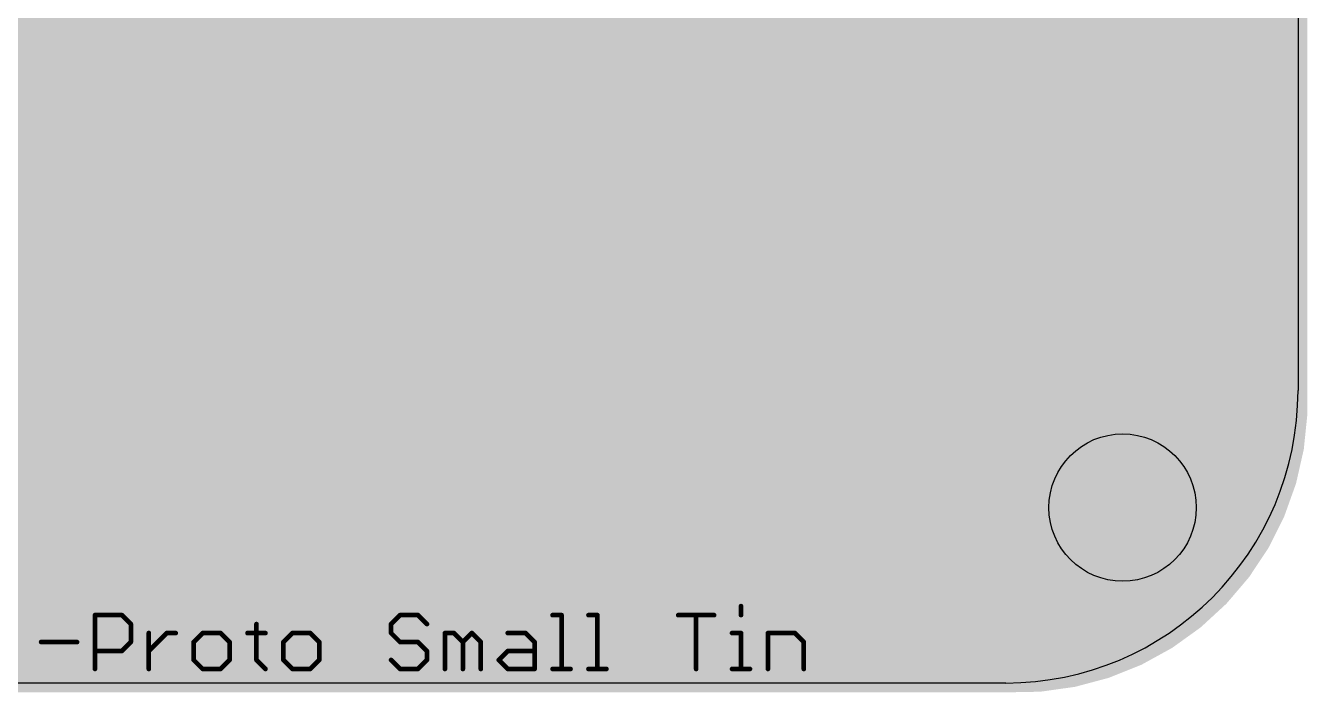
# Model space of a CAD drawing. Extents: x -27.1 to 26.9, y -16.7 to 16.7.
# Drawn here: x -0.97 to 26.87, y -16.71 to -2.24 of the extents above; entities that cross this region are included whole.
import ezdxf

# ---------------------------------------------------------------- set-up
doc = ezdxf.new("R2010")
doc.units = 0
for name, color, linetype in [('112', 1, 'CONTINUOUS'), ('16', 132, 'CONTINUOUS'), ('18', 110, 'CONTINUOUS'), ('20', 53, 'CONTINUOUS'), ('21', 253, 'CONTINUOUS'), ('29', 253, 'CONTINUOUS'), ('30', 253, 'CONTINUOUS'), ('51', 253, 'CONTINUOUS')]:
    doc.layers.add(name, color=color, linetype=linetype)

# ---------------------------------------------------------------- blocks, each defined once
blk = doc.blocks.new('ROUNDV')
at = {"const_width": 0.5}
blk.add_lwpolyline([(0, -0.25, 1), (0, 0.25, 1), (0, -0.25)], format="xyb", dxfattribs=at)

msp = doc.modelspace()

# ---------------------------------------------------------------- linework, layer by layer
at = {"layer": '112', "const_width": 0.4064}
msp.add_lwpolyline([(18.288, -2.54), (-18.288, -2.54)], dxfattribs=at)
at = {"layer": '112', "const_width": 0.2032}
msp.add_lwpolyline([(18.288, -2.6416, 1), (18.288, -2.4384)], format="xyb", dxfattribs=at)
at = {"layer": '16', "const_width": 0.4064}
for points in [[(0, -6.35), (0, -3.81)], [(2.54, -6.35), (2.54, -3.81)], [(5.08, -6.35), (5.08, -3.81)], [(7.62, -6.35), (7.62, -3.81)], [(10.16, -6.35), (10.16, -3.81)], [(12.7, -6.35), (12.7, -3.81)], [(15.24, -6.35), (15.24, -3.81)], [(17.78, -6.35), (17.78, -3.81)], [(0, -8.89), (0, -6.35)], [(2.54, -8.89), (2.54, -6.35)], [(5.08, -8.89), (5.08, -6.35)], [(7.62, -8.89), (7.62, -6.35)], [(10.16, -8.89), (10.16, -6.35)], [(12.7, -8.89), (12.7, -6.35)], [(15.24, -8.89), (15.24, -6.35)], [(17.78, -8.89), (17.78, -6.35)], [(17.78, -8.89), (17.78, -6.35)], [(0, -11.43), (0, -8.89)], [(2.54, -11.43), (2.54, -8.89)], [(5.08, -11.43), (5.08, -8.89)], [(7.62, -11.43), (7.62, -8.89)], [(10.16, -11.43), (10.16, -8.89)], [(12.7, -11.43), (12.7, -8.89)], [(15.24, -11.43), (15.24, -8.89)], [(17.78, -11.43), (17.78, -8.89)], [(0, -13.97), (0, -11.43)], [(2.54, -13.97), (2.54, -11.43)], [(5.08, -13.97), (5.08, -11.43)], [(7.62, -13.97), (7.62, -11.43)], [(10.16, -13.97), (10.16, -11.43)], [(12.7, -13.97), (12.7, -11.43)], [(15.24, -13.97), (15.24, -11.43)], [(17.78, -13.97), (17.78, -11.43)]]:
    msp.add_lwpolyline(points, dxfattribs=at)
at = {"layer": '16', "const_width": 0.2032}
for points in [[(0.1016, -3.81, 1), (-0.1016, -3.81)], [(2.6416, -3.81, 1), (2.4384, -3.81)], [(5.1816, -3.81, 1), (4.9784, -3.81)], [(7.7216, -3.81, 1), (7.5184, -3.81)], [(10.2616, -3.81, 1), (10.0584, -3.81)], [(12.8016, -3.81, 1), (12.5984, -3.81)], [(15.3416, -3.81, 1), (15.1384, -3.81)], [(17.8816, -3.81, 1), (17.6784, -3.81)], [(0.1016, -6.35, 1), (-0.1016, -6.35)], [(-0.1016, -6.35, 1), (0.1016, -6.35)], [(2.6416, -6.35, 1), (2.4384, -6.35)], [(2.4384, -6.35, 1), (2.6416, -6.35)], [(5.1816, -6.35, 1), (4.9784, -6.35)], [(4.9784, -6.35, 1), (5.1816, -6.35)], [(7.7216, -6.35, 1), (7.5184, -6.35)], [(7.5184, -6.35, 1), (7.7216, -6.35)], [(10.2616, -6.35, 1), (10.0584, -6.35)], [(10.0584, -6.35, 1), (10.2616, -6.35)], [(12.8016, -6.35, 1), (12.5984, -6.35)], [(12.5984, -6.35, 1), (12.8016, -6.35)], [(15.3416, -6.35, 1), (15.1384, -6.35)], [(15.1384, -6.35, 1), (15.3416, -6.35)], [(17.8816, -6.35, 1), (17.6784, -6.35)], [(17.8816, -6.35, 1), (17.6784, -6.35)], [(17.6784, -6.35, 1), (17.8816, -6.35)], [(0.1016, -8.89, 1), (-0.1016, -8.89)], [(-0.1016, -8.89, 1), (0.1016, -8.89)], [(2.6416, -8.89, 1), (2.4384, -8.89)], [(2.4384, -8.89, 1), (2.6416, -8.89)], [(5.1816, -8.89, 1), (4.9784, -8.89)], [(4.9784, -8.89, 1), (5.1816, -8.89)], [(7.7216, -8.89, 1), (7.5184, -8.89)], [(7.5184, -8.89, 1), (7.7216, -8.89)], [(10.2616, -8.89, 1), (10.0584, -8.89)], [(10.0584, -8.89, 1), (10.2616, -8.89)], [(12.8016, -8.89, 1), (12.5984, -8.89)], [(12.5984, -8.89, 1), (12.8016, -8.89)], [(15.3416, -8.89, 1), (15.1384, -8.89)], [(15.1384, -8.89, 1), (15.3416, -8.89)], [(17.8816, -8.89, 1), (17.6784, -8.89)], [(17.6784, -8.89, 1), (17.8816, -8.89)], [(17.6784, -8.89, 1), (17.8816, -8.89)], [(0.1016, -11.43, 1), (-0.1016, -11.43)], [(-0.1016, -11.43, 1), (0.1016, -11.43)], [(2.6416, -11.43, 1), (2.4384, -11.43)], [(2.4384, -11.43, 1), (2.6416, -11.43)], [(5.1816, -11.43, 1), (4.9784, -11.43)], [(4.9784, -11.43, 1), (5.1816, -11.43)], [(7.7216, -11.43, 1), (7.5184, -11.43)], [(7.5184, -11.43, 1), (7.7216, -11.43)], [(10.2616, -11.43, 1), (10.0584, -11.43)], [(10.0584, -11.43, 1), (10.2616, -11.43)], [(12.8016, -11.43, 1), (12.5984, -11.43)], [(12.5984, -11.43, 1), (12.8016, -11.43)], [(15.3416, -11.43, 1), (15.1384, -11.43)], [(15.1384, -11.43, 1), (15.3416, -11.43)], [(17.8816, -11.43, 1), (17.6784, -11.43)], [(17.6784, -11.43, 1), (17.8816, -11.43)], [(-0.1016, -13.97, 1), (0.1016, -13.97)], [(2.4384, -13.97, 1), (2.6416, -13.97)], [(4.9784, -13.97, 1), (5.1816, -13.97)], [(7.5184, -13.97, 1), (7.7216, -13.97)], [(10.0584, -13.97, 1), (10.2616, -13.97)], [(12.5984, -13.97, 1), (12.8016, -13.97)], [(15.1384, -13.97, 1), (15.3416, -13.97)], [(17.6784, -13.97, 1), (17.8816, -13.97)]]:
    msp.add_lwpolyline(points, format="xyb", dxfattribs=at)
at = {"layer": '20'}
msp.add_circle((22.86, -12.7), 1.6, dxfattribs=at)
at = {"layer": '21'}
for p, q in [((26.67, 10.16), (26.67, -10.16)), ((20.32, -16.51), (-20.32, -16.51))]:
    msp.add_line(p, q, dxfattribs=at)
msp.add_arc((20.32, -10.16), 6.35, 270, 0, dxfattribs=at)
at = {"layer": '29', "const_width": 1.7016}
msp.add_lwpolyline([(22.86, -13.5508, 1), (22.86, -11.8492, 1), (22.86, -13.5508)], format="xyb", dxfattribs=at)
at = {"layer": '30', "const_width": 0.4064}
for points in [[(26.67, -10.668), (26.67, 10.16)], [(-26.924, -2.032), (26.67, -2.032)], [(-26.924, -2.4384), (26.67, -2.4384)], [(-26.924, -2.8448), (26.67, -2.8448)], [(-26.924, -3.2512), (26.67, -3.2512)], [(-26.924, -3.6576), (26.67, -3.6576)], [(-26.924, -4.064), (26.67, -4.064)], [(-26.924, -4.4704), (26.67, -4.4704)], [(-26.924, -4.8768), (26.67, -4.8768)], [(-26.924, -5.2832), (26.67, -5.2832)], [(-26.924, -5.6896), (26.67, -5.6896)], [(-26.924, -6.096), (26.67, -6.096)], [(-26.924, -6.5024), (26.67, -6.5024)], [(-26.924, -6.9088), (26.67, -6.9088)], [(-26.924, -7.3152), (26.67, -7.3152)], [(-26.924, -7.7216), (26.67, -7.7216)], [(-26.924, -8.128), (26.67, -8.128)], [(-26.924, -8.5344), (26.67, -8.5344)], [(-26.924, -8.9408), (26.67, -8.9408)], [(-26.924, -9.3472), (26.67, -9.3472)], [(-26.924, -9.7536), (26.67, -9.7536)], [(-26.924, -10.16), (26.67, -10.16)], [(-26.8914, -10.5664), (26.67, -10.5664)], [(26.5949, -11.4009), (26.67, -10.668)], [(-26.8547, -10.9728), (26.6388, -10.9728)], [(-26.772, -11.3792), (26.5972, -11.3792)], [(26.4321, -12.1195), (26.5949, -11.4009)], [(-26.6789, -11.7856), (26.5078, -11.7856)], [(26.1838, -12.8132), (26.4321, -12.1195)], [(-26.5435, -12.192), (26.4061, -12.192)], [(-26.387, -12.5984), (26.2607, -12.5984)], [(-26.1944, -13.0048), (26.0878, -13.0048)], [(25.8537, -13.4719), (26.1838, -12.8132)], [(-25.9614, -13.4112), (25.8841, -13.4112)], [(25.4466, -14.086), (25.8537, -13.4719)], [(-25.7046, -13.8176), (25.6245, -13.8176)], [(24.9685, -14.6465), (25.4466, -14.086)], [(-25.3731, -14.224), (25.3289, -14.224)], [(-24.9952, -14.6304), (24.9822, -14.6304)], [(24.4263, -15.1454), (24.9685, -14.6465)], [(-24.5518, -15.0368), (24.5443, -15.0368)], [(23.8279, -15.5752), (24.4263, -15.1454)], [(-24.0085, -15.4432), (24.0116, -15.4432)], [(23.182, -15.9298), (23.8279, -15.5752)], [(-23.2917, -15.8496), (23.3281, -15.8496)], [(22.4982, -16.2039), (23.182, -15.9298)], [(-22.2049, -16.256), (22.3028, -16.256)], [(21.7863, -16.3936), (22.4982, -16.2039)], [(-20.32, -16.51), (20.32, -16.51)], [(20.32, -16.51), (21.0566, -16.4962)], [(21.0566, -16.4962), (21.7863, -16.3936)]]:
    msp.add_lwpolyline(points, dxfattribs=at)
at = {"layer": '30'}
for points, const_width in [([(26.67, -2.1336, 1), (26.67, -1.9304)], 0.2032), ([(26.67, -2.54, 1), (26.67, -2.3368)], 0.2032), ([(26.67, -2.9464, 1), (26.67, -2.7432)], 0.2032), ([(26.67, -3.3528, 1), (26.67, -3.1496)], 0.2032), ([(26.67, -3.7592, 1), (26.67, -3.556)], 0.2032), ([(26.67, -4.1656, 1), (26.67, -3.9624)], 0.2032), ([(26.67, -4.572, 1), (26.67, -4.3688)], 0.2032), ([(26.67, -4.9784, 1), (26.67, -4.7752)], 0.2032), ([(26.67, -5.3848, 1), (26.67, -5.1816)], 0.2032), ([(26.67, -5.7912, 1), (26.67, -5.588)], 0.2032), ([(26.67, -6.1976, 1), (26.67, -5.9944)], 0.2032), ([(26.67, -6.604, 1), (26.67, -6.4008)], 0.2032), ([(26.67, -7.0104, 1), (26.67, -6.8072)], 0.2032), ([(26.67, -7.4168, 1), (26.67, -7.2136)], 0.2032), ([(26.67, -7.8232, 1), (26.67, -7.62)], 0.2032), ([(26.67, -8.2296, 1), (26.67, -8.0264)], 0.2032), ([(26.67, -8.636, 1), (26.67, -8.4328)], 0.2032), ([(26.67, -9.0424, 1), (26.67, -8.8392)], 0.2032), ([(26.67, -9.4488, 1), (26.67, -9.2456)], 0.2032), ([(26.67, -9.8552, 1), (26.67, -9.652)], 0.2032), ([(26.67, -10.2616, 1), (26.67, -10.0584)], 0.2032), ([(26.5684, -10.668, 1), (26.7716, -10.668)], 0.2032), ([(26.7711, -10.6784, 1), (26.5689, -10.6576)], 0.2032), ([(26.67, -10.668, 1), (26.67, -10.4648)], 0.2032), ([(26.6388, -11.0744, 1), (26.6388, -10.8712)], 0.2032), ([(22.86, -13.5508, 1), (22.86, -11.8492, 1), (22.86, -13.5508)], 1.7016), ([(26.4939, -11.3906, 1), (26.696, -11.4113)], 0.2032), ([(26.694, -11.4234, 1), (26.4959, -11.3785)], 0.2032), ([(26.5972, -11.4808, 1), (26.5972, -11.2776)], 0.2032), ([(26.5078, -11.8872, 1), (26.5078, -11.684)], 0.2032), ([(26.5277, -12.1537, 1), (26.3364, -12.0852)], 0.2032), ([(26.333, -12.097, 1), (26.5312, -12.1419)], 0.2032), ([(26.4061, -12.2936, 1), (26.4061, -12.0904)], 0.2032), ([(26.2607, -12.7, 1), (26.2607, -12.4968)], 0.2032), ([(26.0881, -12.7789, 1), (26.2794, -12.8474)], 0.2032), ([(26.0878, -13.1064, 1), (26.0878, -12.9032)], 0.2032), ([(26.2746, -12.8587, 1), (26.093, -12.7676)], 0.2032), ([(25.7629, -13.4263, 1), (25.9445, -13.5174)], 0.2032), ([(25.9384, -13.528, 1), (25.769, -13.4157)], 0.2032), ([(25.8841, -13.5128, 1), (25.8841, -13.3096)], 0.2032), ([(25.6245, -13.9192, 1), (25.6245, -13.716)], 0.2032), ([(25.5239, -14.1519, 1), (25.3693, -14.02)], 0.2032), ([(25.3289, -14.3256, 1), (25.3289, -14.1224)], 0.2032), ([(25.3619, -14.0298, 1), (25.5313, -14.1421)], 0.2032), ([(25.0373, -14.7213, 1), (24.8997, -14.5717)], 0.2032), ([(24.9822, -14.732, 1), (24.9822, -14.5288)], 0.2032), ([(24.8912, -14.5806, 1), (25.0458, -14.7125)], 0.2032), ([(24.3575, -15.0706, 1), (24.4951, -15.2201)], 0.2032), ([(24.4855, -15.2279, 1), (24.367, -15.0628)], 0.2032), ([(24.5443, -15.1384, 1), (24.5443, -14.9352)], 0.2032), ([(24.0116, -15.5448, 1), (24.0116, -15.3416)], 0.2032), ([(23.7686, -15.4927, 1), (23.8872, -15.6577)], 0.2032), ([(23.8768, -15.6643, 1), (23.779, -15.4861)], 0.2032), ([(23.1332, -15.8407, 1), (23.2309, -16.0188)], 0.2032), ([(23.2199, -16.0241, 1), (23.1442, -15.8355)], 0.2032), ([(23.3281, -15.9512, 1), (23.3281, -15.748)], 0.2032), ([(22.3028, -16.3576, 1), (22.3028, -16.1544)], 0.2032), ([(22.4604, -16.1096, 1), (22.536, -16.2982)], 0.2032), ([(22.5243, -16.3021, 1), (22.472, -16.1058)], 0.2032), ([(20.3181, -16.4084, 1), (20.3219, -16.6116)], 0.2032), ([(20.32, -16.6116, 1), (20.32, -16.4084)], 0.2032), ([(21.0425, -16.3956, 1), (21.0708, -16.5968)], 0.2032), ([(21.0586, -16.5978, 1), (21.0547, -16.3946)], 0.2032), ([(21.7601, -16.2955, 1), (21.8124, -16.4918)], 0.2032), ([(21.8004, -16.4943, 1), (21.7721, -16.293)], 0.2032)]:
    msp.add_lwpolyline(points, format="xyb", dxfattribs=dict(at, const_width=const_width))
at = {"layer": '51', "const_width": 0.1016}
for points in [[(0.5386, -16.2052), (0.5386, -15.0358)], [(0.5386, -15.0358), (1.1233, -15.0358)], [(1.1233, -15.0358), (1.3182, -15.2307)], [(7.1651, -15.0358), (6.9702, -15.2307)], [(7.5549, -15.0358), (7.1651, -15.0358)], [(7.7498, -15.2307), (7.5549, -15.0358)], [(10.4784, -15.0358), (10.6733, -15.0358)], [(10.6733, -15.0358), (10.6733, -16.2052)], [(11.258, -15.0358), (11.4529, -15.0358)], [(11.4529, -15.0358), (11.4529, -16.2052)], [(13.207, -15.0358), (13.9866, -15.0358)], [(13.5968, -16.2052), (13.5968, -15.0358)], [(14.5713, -14.8409), (14.5713, -15.0358)], [(1.3182, -15.2307), (1.3182, -15.6205)], [(4.0467, -15.2307), (4.0467, -16.0103)], [(6.9702, -15.2307), (6.9702, -15.4256)], [(-0.6308, -15.6205), (0.1488, -15.6205)], [(1.3182, -15.6205), (1.1233, -15.8154)], [(1.708, -16.2052), (1.708, -15.4256)], [(1.708, -15.8154), (2.0977, -15.4256)], [(2.0977, -15.4256), (2.2926, -15.4256)], [(2.8773, -15.4256), (2.6824, -15.6205)], [(2.6824, -15.6205), (2.6824, -16.0103)], [(3.2671, -15.4256), (2.8773, -15.4256)], [(3.462, -15.6205), (3.2671, -15.4256)], [(3.462, -16.0103), (3.462, -15.6205)], [(3.8518, -15.4256), (4.2416, -15.4256)], [(4.8263, -15.4256), (4.6314, -15.6205)], [(4.6314, -15.6205), (4.6314, -16.0103)], [(5.2161, -15.4256), (4.8263, -15.4256)], [(5.411, -15.6205), (5.2161, -15.4256)], [(5.411, -16.0103), (5.411, -15.6205)], [(6.9702, -15.4256), (7.1651, -15.6205)], [(7.1651, -15.6205), (7.5549, -15.6205)], [(7.5549, -15.6205), (7.7498, -15.8154)], [(8.1396, -16.2052), (8.1396, -15.4256)], [(8.1396, -15.4256), (8.3345, -15.4256)], [(8.3345, -15.4256), (8.5294, -15.6205)], [(8.5294, -15.6205), (8.7243, -15.4256)], [(8.5294, -15.6205), (8.5294, -16.2052)], [(8.7243, -15.4256), (8.9192, -15.6205)], [(8.9192, -15.6205), (8.9192, -16.2052)], [(9.5039, -15.4256), (9.8937, -15.4256)], [(9.8937, -15.4256), (10.0886, -15.6205)], [(10.0886, -15.6205), (10.0886, -16.2052)], [(14.3764, -15.4256), (14.5713, -15.4256)], [(14.5713, -15.4256), (14.5713, -16.2052)], [(15.156, -16.2052), (15.156, -15.4256)], [(15.156, -15.4256), (15.7407, -15.4256)], [(15.7407, -15.4256), (15.9356, -15.6205)], [(15.9356, -15.6205), (15.9356, -16.2052)], [(1.1233, -15.8154), (0.5386, -15.8154)], [(7.7498, -15.8154), (7.7498, -16.0103)], [(9.309, -16.0103), (9.5039, -15.8154)], [(9.5039, -15.8154), (10.0886, -15.8154)], [(2.6824, -16.0103), (2.8773, -16.2052)], [(3.2671, -16.2052), (3.462, -16.0103)], [(4.0467, -16.0103), (4.2416, -16.2052)], [(4.6314, -16.0103), (4.8263, -16.2052)], [(5.2161, -16.2052), (5.411, -16.0103)], [(7.1651, -16.2052), (6.9702, -16.0103)], [(7.7498, -16.0103), (7.5549, -16.2052)], [(9.5039, -16.2052), (9.309, -16.0103)], [(2.8773, -16.2052), (3.2671, -16.2052)], [(4.8263, -16.2052), (5.2161, -16.2052)], [(7.5549, -16.2052), (7.1651, -16.2052)], [(10.0886, -16.2052), (9.5039, -16.2052)], [(10.4784, -16.2052), (10.8682, -16.2052)], [(11.258, -16.2052), (11.6478, -16.2052)], [(14.3764, -16.2052), (14.7662, -16.2052)]]:
    msp.add_lwpolyline(points, dxfattribs=at)
at = {"layer": '51', "const_width": 0.0508}
for points in [[(0.564, -15.0358, 1), (0.5132, -15.0358)], [(0.5386, -15.0104, 1), (0.5386, -15.0612)], [(1.1412, -15.0178, 1), (1.1053, -15.0538)], [(1.1233, -15.0612, 1), (1.1233, -15.0104)], [(7.1651, -15.0104, 1), (7.1651, -15.0612)], [(7.1831, -15.0538, 1), (7.1472, -15.0178)], [(7.5729, -15.0178, 1), (7.537, -15.0538)], [(7.5549, -15.0612, 1), (7.5549, -15.0104)], [(10.4784, -15.0104, 1), (10.4784, -15.0612)], [(10.6987, -15.0358, 1), (10.6479, -15.0358)], [(10.6733, -15.0612, 1), (10.6733, -15.0104)], [(11.258, -15.0104, 1), (11.258, -15.0612)], [(11.4783, -15.0358, 1), (11.4275, -15.0358)], [(11.4529, -15.0612, 1), (11.4529, -15.0104)], [(13.207, -15.0104, 1), (13.207, -15.0612)], [(13.6222, -15.0358, 1), (13.5714, -15.0358)], [(13.9866, -15.0612, 1), (13.9866, -15.0104)], [(14.5967, -14.8409, 1), (14.5459, -14.8409)], [(14.5459, -15.0358, 1), (14.5967, -15.0358)], [(1.3436, -15.2307, 1), (1.2928, -15.2307)], [(1.3002, -15.2487, 1), (1.3361, -15.2127)], [(4.0721, -15.2307, 1), (4.0213, -15.2307)], [(6.9956, -15.2307, 1), (6.9448, -15.2307)], [(6.9523, -15.2127, 1), (6.9882, -15.2487)], [(7.7319, -15.2487, 1), (7.7678, -15.2127)], [(-0.6308, -15.5951, 1), (-0.6308, -15.6459)], [(0.1488, -15.6459, 1), (0.1488, -15.5951)], [(1.3361, -15.6385, 1), (1.3002, -15.6025)], [(1.7334, -15.4256, 1), (1.6825, -15.4256)], [(2.0977, -15.4002, 1), (2.0977, -15.451)], [(2.1157, -15.4436, 1), (2.0798, -15.4076)], [(2.2926, -15.451, 1), (2.2926, -15.4002)], [(2.7078, -15.6205, 1), (2.657, -15.6205)], [(2.6645, -15.6025, 1), (2.7004, -15.6385)], [(2.8773, -15.4002, 1), (2.8773, -15.451)], [(2.8953, -15.4436, 1), (2.8594, -15.4076)], [(3.2851, -15.4076, 1), (3.2492, -15.4436)], [(3.2671, -15.451, 1), (3.2671, -15.4002)], [(3.4874, -15.6205, 1), (3.4366, -15.6205)], [(3.4441, -15.6385, 1), (3.48, -15.6025)], [(3.8518, -15.4002, 1), (3.8518, -15.451)], [(4.2416, -15.451, 1), (4.2416, -15.4002)], [(4.6568, -15.6205, 1), (4.606, -15.6205)], [(4.6135, -15.6025, 1), (4.6494, -15.6385)], [(4.8263, -15.4002, 1), (4.8263, -15.451)], [(4.8443, -15.4436, 1), (4.8084, -15.4076)], [(5.2341, -15.4076, 1), (5.1982, -15.4436)], [(5.2161, -15.451, 1), (5.2161, -15.4002)], [(5.4364, -15.6205, 1), (5.3856, -15.6205)], [(5.3931, -15.6385, 1), (5.429, -15.6025)], [(6.9882, -15.4076, 1), (6.9523, -15.4436)], [(6.9448, -15.4256, 1), (6.9956, -15.4256)], [(7.1651, -15.5951, 1), (7.1651, -15.6459)], [(7.1472, -15.6385, 1), (7.1831, -15.6025)], [(7.5729, -15.6025, 1), (7.537, -15.6385)], [(7.5549, -15.6459, 1), (7.5549, -15.5951)], [(8.165, -15.4256, 1), (8.1142, -15.4256)], [(8.1396, -15.4002, 1), (8.1396, -15.451)], [(8.3525, -15.4076, 1), (8.3166, -15.4436)], [(8.3345, -15.451, 1), (8.3345, -15.4002)], [(8.5548, -15.6205, 1), (8.504, -15.6205)], [(8.5115, -15.6025, 1), (8.5474, -15.6385)], [(8.5115, -15.6385, 1), (8.5474, -15.6025)], [(8.7423, -15.4076, 1), (8.7064, -15.4436)], [(8.7423, -15.4436, 1), (8.7064, -15.4076)], [(8.9446, -15.6205, 1), (8.8938, -15.6205)], [(8.9013, -15.6385, 1), (8.9372, -15.6025)], [(9.5039, -15.4002, 1), (9.5039, -15.451)], [(9.9117, -15.4076, 1), (9.8758, -15.4436)], [(9.8937, -15.451, 1), (9.8937, -15.4002)], [(10.114, -15.6205, 1), (10.0632, -15.6205)], [(10.0707, -15.6385, 1), (10.1066, -15.6025)], [(14.3764, -15.4002, 1), (14.3764, -15.451)], [(14.5967, -15.4256, 1), (14.5459, -15.4256)], [(14.5713, -15.451, 1), (14.5713, -15.4002)], [(15.1814, -15.4256, 1), (15.1306, -15.4256)], [(15.156, -15.4002, 1), (15.156, -15.451)], [(15.7587, -15.4076, 1), (15.7227, -15.4436)], [(15.7407, -15.451, 1), (15.7407, -15.4002)], [(15.961, -15.6205, 1), (15.9102, -15.6205)], [(15.9176, -15.6385, 1), (15.9536, -15.6025)], [(0.5386, -15.79, 1), (0.5386, -15.8408)], [(1.1053, -15.7974, 1), (1.1412, -15.8334)], [(1.1233, -15.8408, 1), (1.1233, -15.79)], [(1.2928, -15.6205, 1), (1.3436, -15.6205)], [(1.69, -15.7974, 1), (1.7259, -15.8334)], [(7.7752, -15.8154, 1), (7.7244, -15.8154)], [(7.7319, -15.8334, 1), (7.7678, -15.7974)], [(9.5039, -15.79, 1), (9.5039, -15.8408)], [(9.5219, -15.8334, 1), (9.486, -15.7974)], [(10.0886, -15.8408, 1), (10.0886, -15.79)], [(2.7004, -15.9923, 1), (2.6645, -16.0283)], [(2.657, -16.0103, 1), (2.7078, -16.0103)], [(3.4366, -16.0103, 1), (3.4874, -16.0103)], [(3.48, -16.0283, 1), (3.4441, -15.9923)], [(4.0647, -15.9923, 1), (4.0288, -16.0283)], [(4.0213, -16.0103, 1), (4.0721, -16.0103)], [(4.6494, -15.9923, 1), (4.6135, -16.0283)], [(4.606, -16.0103, 1), (4.6568, -16.0103)], [(5.3856, -16.0103, 1), (5.4364, -16.0103)], [(5.429, -16.0283, 1), (5.3931, -15.9923)], [(6.9882, -15.9923, 1), (6.9523, -16.0283)], [(7.7244, -16.0103, 1), (7.7752, -16.0103)], [(7.7678, -16.0283, 1), (7.7319, -15.9923)], [(9.327, -15.9923, 1), (9.2911, -16.0283)], [(9.2911, -15.9923, 1), (9.327, -16.0283)], [(0.5132, -16.2052, 1), (0.564, -16.2052)], [(1.6825, -16.2052, 1), (1.7334, -16.2052)], [(2.8773, -16.1798, 1), (2.8773, -16.2306)], [(2.8594, -16.2232, 1), (2.8953, -16.1872)], [(3.2492, -16.1872, 1), (3.2851, -16.2232)], [(3.2671, -16.2306, 1), (3.2671, -16.1798)], [(4.2237, -16.2232, 1), (4.2596, -16.1872)], [(4.8263, -16.1798, 1), (4.8263, -16.2306)], [(4.8084, -16.2232, 1), (4.8443, -16.1872)], [(5.1982, -16.1872, 1), (5.2341, -16.2232)], [(5.2161, -16.2306, 1), (5.2161, -16.1798)], [(7.1651, -16.1798, 1), (7.1651, -16.2306)], [(7.1472, -16.2232, 1), (7.1831, -16.1872)], [(7.537, -16.1872, 1), (7.5729, -16.2232)], [(7.5549, -16.2306, 1), (7.5549, -16.1798)], [(8.1142, -16.2052, 1), (8.165, -16.2052)], [(8.504, -16.2052, 1), (8.5548, -16.2052)], [(8.8938, -16.2052, 1), (8.9446, -16.2052)], [(9.5039, -16.1798, 1), (9.5039, -16.2306)], [(9.486, -16.2232, 1), (9.5219, -16.1872)], [(10.0632, -16.2052, 1), (10.114, -16.2052)], [(10.0886, -16.2306, 1), (10.0886, -16.1798)], [(10.4784, -16.1798, 1), (10.4784, -16.2306)], [(10.6479, -16.2052, 1), (10.6987, -16.2052)], [(10.8682, -16.2306, 1), (10.8682, -16.1798)], [(11.258, -16.1798, 1), (11.258, -16.2306)], [(11.4275, -16.2052, 1), (11.4783, -16.2052)], [(11.6478, -16.2306, 1), (11.6478, -16.1798)], [(13.5714, -16.2052, 1), (13.6222, -16.2052)], [(14.3764, -16.1798, 1), (14.3764, -16.2306)], [(14.5459, -16.2052, 1), (14.5967, -16.2052)], [(14.7662, -16.2306, 1), (14.7662, -16.1798)], [(15.1306, -16.2052, 1), (15.1814, -16.2052)], [(15.9102, -16.2052, 1), (15.961, -16.2052)]]:
    msp.add_lwpolyline(points, format="xyb", dxfattribs=at)

# ---------------------------------------------------------------- block references
at = {"layer": '18', "xscale": 1.9304, "yscale": 1.9304}
for p in [(0, -1.27), (0, -1.27), (2.54, -1.27), (2.54, -1.27), (5.08, -1.27), (5.08, -1.27), (7.62, -1.27), (7.62, -1.27), (10.16, -1.27), (10.16, -1.27), (12.7, -1.27), (12.7, -1.27), (15.24, -1.27), (15.24, -1.27), (17.78, -1.27), (17.78, -1.27), (20.32, -1.27), (20.32, -1.27), (22.86, -1.27), (22.86, -1.27), (25.4, -1.27), (25.4, -1.27), (0, -3.81), (0, -3.81), (2.54, -3.81), (2.54, -3.81), (5.08, -3.81), (5.08, -3.81), (7.62, -3.81), (7.62, -3.81), (10.16, -3.81), (10.16, -3.81), (12.7, -3.81), (12.7, -3.81), (15.24, -3.81), (15.24, -3.81), (17.78, -3.81), (17.78, -3.81), (20.32, -3.81), (20.32, -3.81), (22.86, -3.81), (22.86, -3.81), (25.4, -3.81), (25.4, -3.81), (0, -6.35), (0, -6.35), (2.54, -6.35), (2.54, -6.35), (5.08, -6.35), (5.08, -6.35), (7.62, -6.35), (7.62, -6.35), (10.16, -6.35), (10.16, -6.35), (12.7, -6.35), (12.7, -6.35), (15.24, -6.35), (15.24, -6.35), (17.78, -6.35), (17.78, -6.35), (20.32, -6.35), (20.32, -6.35), (22.86, -6.35), (22.86, -6.35), (25.4, -6.35), (25.4, -6.35), (0, -8.89), (0, -8.89), (2.54, -8.89), (2.54, -8.89), (5.08, -8.89), (5.08, -8.89), (7.62, -8.89), (7.62, -8.89), (10.16, -8.89), (10.16, -8.89), (12.7, -8.89), (12.7, -8.89), (15.24, -8.89), (15.24, -8.89), (17.78, -8.89), (17.78, -8.89), (20.32, -8.89), (20.32, -8.89), (22.86, -8.89), (22.86, -8.89), (25.4, -8.89), (25.4, -8.89), (0, -11.43), (0, -11.43), (2.54, -11.43), (2.54, -11.43), (5.08, -11.43), (5.08, -11.43), (7.62, -11.43), (7.62, -11.43), (10.16, -11.43), (10.16, -11.43), (12.7, -11.43), (12.7, -11.43), (15.24, -11.43), (15.24, -11.43), (17.78, -11.43), (17.78, -11.43), (0, -13.97), (0, -13.97), (2.54, -13.97), (2.54, -13.97), (5.08, -13.97), (5.08, -13.97), (7.62, -13.97), (7.62, -13.97), (10.16, -13.97), (10.16, -13.97), (12.7, -13.97), (12.7, -13.97), (15.24, -13.97), (15.24, -13.97), (17.78, -13.97), (17.78, -13.97)]:
    msp.add_blockref('ROUNDV', p, dxfattribs=at)

doc.saveas('drawing.dxf')
